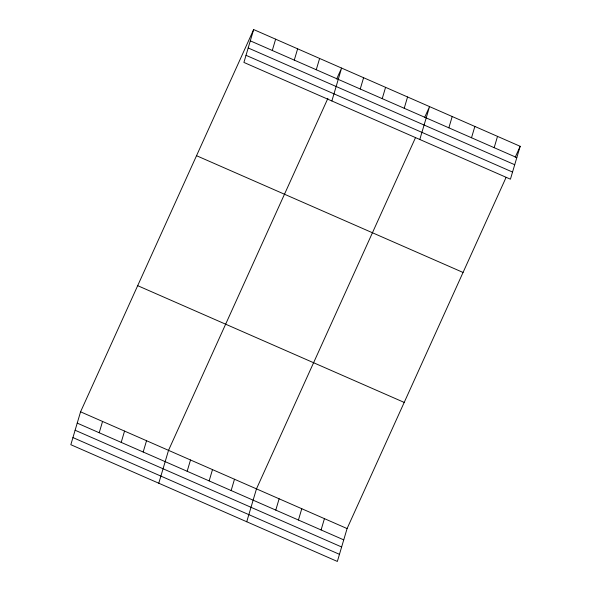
<?xml version="1.0" encoding="UTF-8"?>
<svg xmlns="http://www.w3.org/2000/svg" width="591" height="591" viewBox="0 0 591 591"><rect width="100%" height="100%" fill="white"/><g stroke="black" fill="none" stroke-linecap="round" stroke-linejoin="round"><path stroke-width="0.89" d="M253.65 29.55L243.913 62.432L510.432 179.184L520.169 146.302L253.65 29.55L80.568 411.816L70.831 444.698L337.35 561.45L347.087 528.568L506.081 177.418M99.214 432.745L102.561 421.449M121.199 442.378L124.546 431.083M143.185 452.012L146.531 440.716M272.288 50.479L275.635 39.183M158.78 483.224L168.524 450.349L327.894 98.357M294.281 60.112L297.628 48.817M187.162 471.278L190.509 459.975M316.266 69.745L319.613 58.45M209.148 480.911L212.494 469.609M331.861 100.958L341.598 68.076L336.648 79.009M231.14 490.537L234.487 479.242M360.244 89.012L363.591 77.709M246.735 521.757L256.472 488.875L415.466 137.725M382.229 98.638L385.576 87.342M275.783 510.099L279.129 498.797M404.214 108.271L407.561 96.976M298.433 520.021L301.779 508.725M419.809 139.483L429.554 106.609L424.604 117.543M321.09 529.942L324.437 518.647M448.857 127.826L452.204 116.53M471.515 137.755L474.861 126.452M494.172 147.676L497.519 136.381M515.219 157.236L520.169 146.302M250.303 40.845L516.822 157.605M248.19 47.967L514.717 164.726M246.019 55.31L512.537 172.062M196.53 155.699L463.056 272.451M137.688 285.667L404.207 402.419M80.568 411.816L347.087 528.568M77.222 423.119L343.74 539.871M75.116 430.241L341.635 546.993M72.937 437.576L339.463 554.328"/></g></svg>
